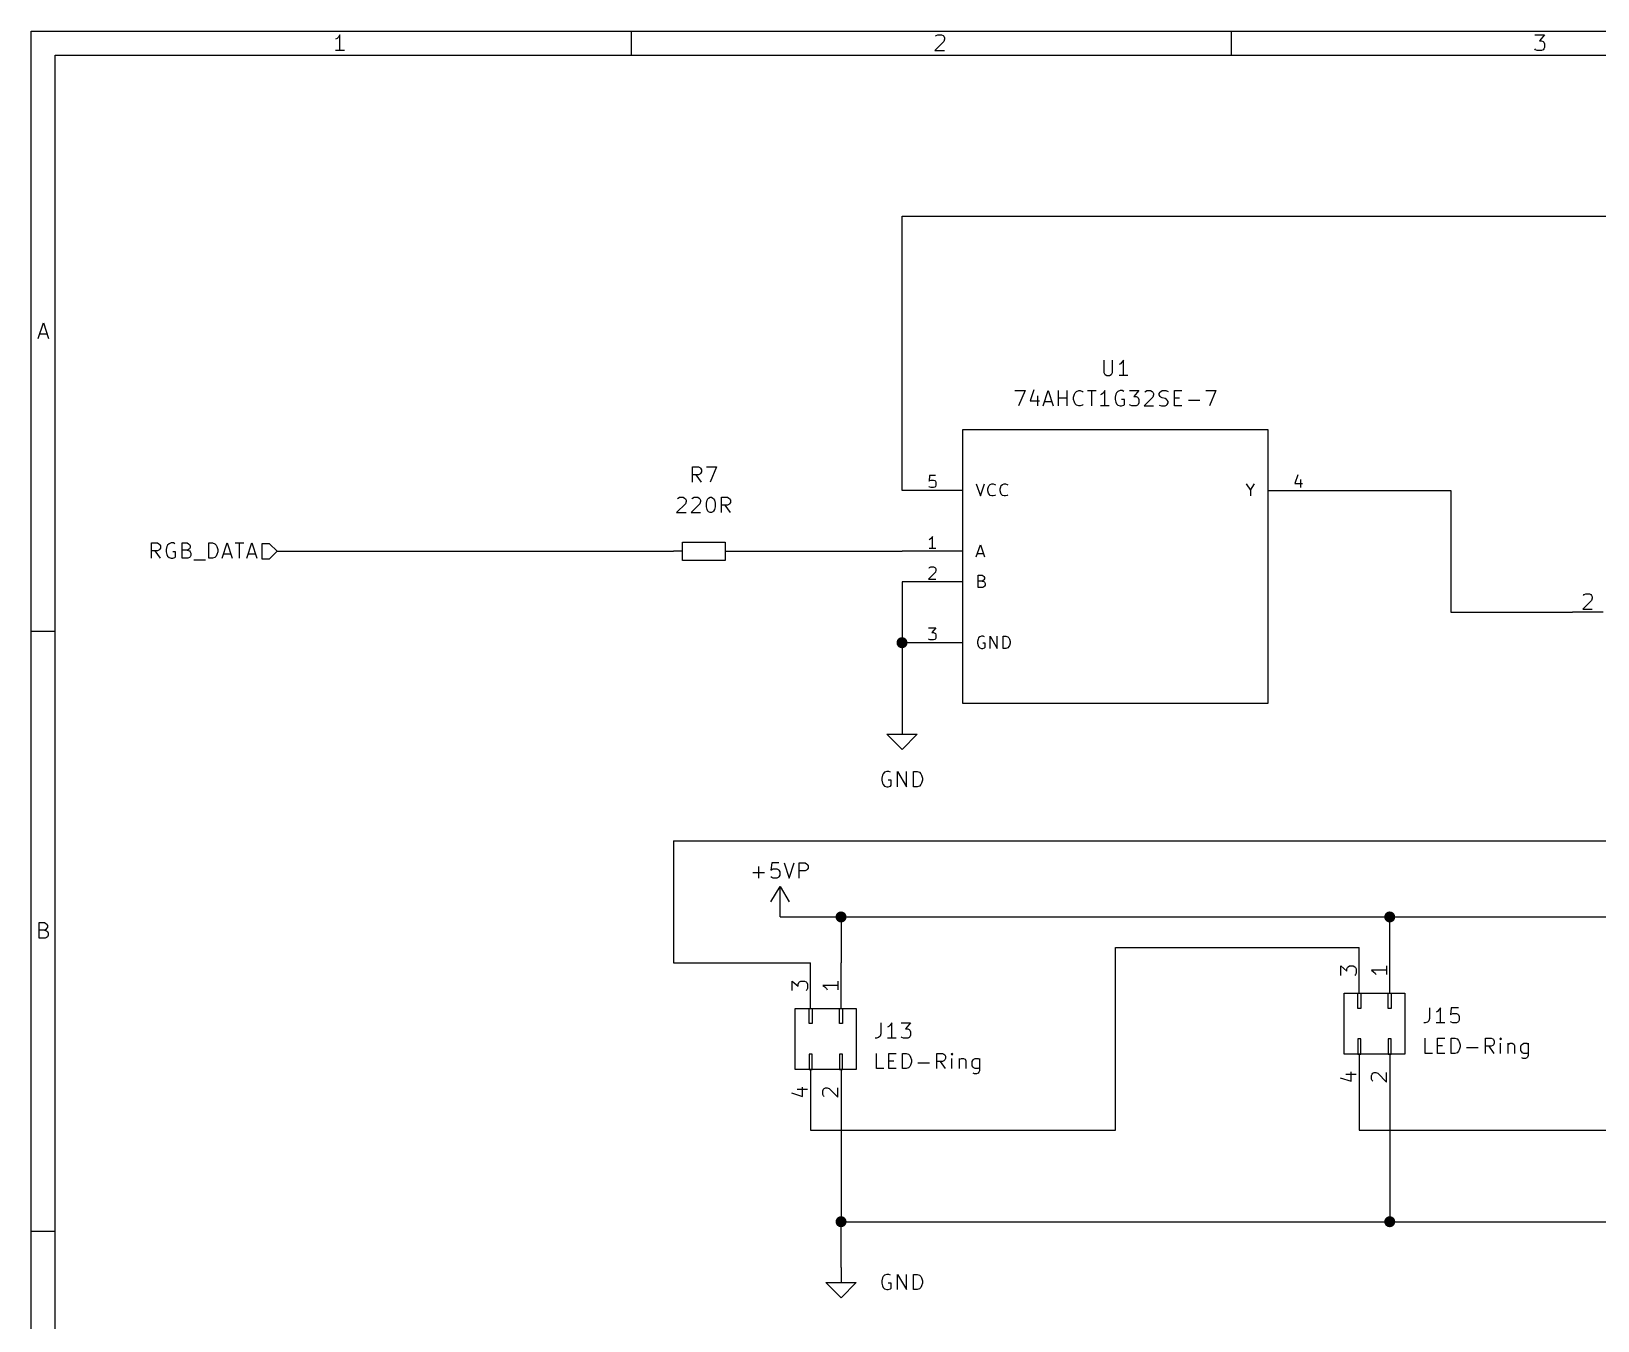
# Model space of a CAD drawing. Extents: x 0.4 to 11.3, y -7.9 to -0.4.
# Drawn here: x 0.39 to 5.53, y -4.62 to -0.39 of the extents above; entities that cross this region are included whole.
import ezdxf

# ---------------------------------------------------------------- set-up
doc = ezdxf.new("R2010")
doc.units = 0
doc.header["$MEASUREMENT"] = 0
for name, color, linetype in [('BROWN2', 54, 'CONTINUOUS'), ('CYAN2', 4, 'CONTINUOUS'), ('GREEN3', 91, 'CONTINUOUS'), ('LYELLOW', 51, 'CONTINUOUS'), ('RED2', 1, 'CONTINUOUS'), ('RED3', 11, 'CONTINUOUS')]:
    doc.layers.add(name, color=color, linetype=linetype)

msp = doc.modelspace()

# ---------------------------------------------------------------- linework, layer by layer
at = {"layer": 'BROWN2', "linetype": 'CONTINUOUS'}
for p, q in [((0.7884, -2.1228), (0.7884, -2.0728)), ((0.7884, -2.0728), (0.8074, -2.0728)), ((0.8074, -2.099), (0.7884, -2.099)), ((0.817, -2.1228), (0.8003, -2.099)), ((0.8074, -2.0728), (0.8122, -2.0752)), ((0.8122, -2.0966), (0.8074, -2.099)), ((0.8122, -2.0752), (0.8146, -2.0776)), ((0.8146, -2.0942), (0.8122, -2.0966)), ((0.8146, -2.0776), (0.817, -2.0823)), ((0.817, -2.0895), (0.8146, -2.0942)), ((0.817, -2.0823), (0.817, -2.0895)), ((0.8384, -2.0847), (0.836, -2.0942)), ((0.836, -2.0942), (0.836, -2.1014)), ((0.836, -2.1014), (0.8384, -2.1109)), ((0.8408, -2.0799), (0.8384, -2.0847)), ((0.8455, -2.0752), (0.8408, -2.0799)), ((0.8527, -2.0728), (0.8455, -2.0752)), ((0.8598, -2.0728), (0.8527, -2.0728)), ((0.867, -2.1014), (0.8574, -2.1014)), ((0.8646, -2.0752), (0.8598, -2.0728)), ((0.867, -2.118), (0.867, -2.1014)), ((0.8884, -2.1228), (0.8884, -2.0728)), ((0.8884, -2.0728), (0.9051, -2.0728)), ((0.9051, -2.0966), (0.8884, -2.0966)), ((0.9051, -2.0728), (0.9098, -2.0752)), ((0.9098, -2.0942), (0.9051, -2.0966)), ((0.9051, -2.0966), (0.9122, -2.099)), ((0.9098, -2.0752), (0.9122, -2.0776)), ((0.9122, -2.0919), (0.9098, -2.0942)), ((0.9122, -2.0776), (0.9146, -2.0823)), ((0.9146, -2.0871), (0.9122, -2.0919)), ((0.9122, -2.099), (0.9146, -2.1014)), ((0.9146, -2.0823), (0.9146, -2.0871)), ((0.9146, -2.1014), (0.917, -2.1061)), ((0.917, -2.1061), (0.917, -2.1133)), ((0.9765, -2.1228), (0.9765, -2.0728)), ((0.9765, -2.0728), (0.9884, -2.0728)), ((0.9884, -2.0728), (0.9955, -2.0752)), ((0.9955, -2.0752), (1.0003, -2.0799)), ((1.0003, -2.0799), (1.0027, -2.0847)), ((1.0027, -2.0847), (1.0051, -2.0942)), ((1.0051, -2.1014), (1.0027, -2.1109)), ((1.0051, -2.0942), (1.0051, -2.1014)), ((1.0193, -2.1228), (1.036, -2.0728)), ((1.036, -2.0728), (1.0527, -2.1228)), ((1.0622, -2.0728), (1.0908, -2.0728)), ((1.0765, -2.1228), (1.0765, -2.0728)), ((1.1003, -2.1228), (1.117, -2.0728)), ((1.117, -2.0728), (1.1336, -2.1228)), ((1.175, -2.075), (1.15, -2.075)), ((1.15, -2.075), (1.15, -2.125)), ((1.2, -2.1), (1.175, -2.075)), ((1.175, -2.125), (1.2, -2.1)), ((0.8384, -2.1109), (0.8408, -2.1157)), ((0.8408, -2.1157), (0.8455, -2.1204)), ((0.8455, -2.1204), (0.8527, -2.1228)), ((0.8527, -2.1228), (0.8574, -2.1228)), ((0.8574, -2.1228), (0.8646, -2.1204)), ((0.8646, -2.1204), (0.867, -2.118)), ((0.9074, -2.1228), (0.8884, -2.1228)), ((0.9122, -2.1204), (0.9074, -2.1228)), ((0.9146, -2.118), (0.9122, -2.1204)), ((0.917, -2.1133), (0.9146, -2.118)), ((0.9265, -2.1276), (0.9646, -2.1276)), ((0.9884, -2.1228), (0.9765, -2.1228)), ((0.9955, -2.1204), (0.9884, -2.1228)), ((1.0003, -2.1157), (0.9955, -2.1204)), ((1.0027, -2.1109), (1.0003, -2.1157)), ((1.0241, -2.1085), (1.0479, -2.1085)), ((1.1051, -2.1085), (1.1289, -2.1085)), ((1.15, -2.125), (1.175, -2.125))]:
    msp.add_line(p, q, dxfattribs=at)
at = {"layer": 'CYAN2', "linetype": 'CONTINUOUS'}
for p, q in [((3.9119, -1.4728), (3.9119, -1.5133)), ((3.9405, -1.5133), (3.9405, -1.4728)), ((3.9667, -1.4847), (3.9619, -1.4871)), ((3.9714, -1.4799), (3.9667, -1.4847)), ((3.9762, -1.4728), (3.9714, -1.4799)), ((3.9762, -1.5228), (3.9762, -1.4728)), ((3.9119, -1.5133), (3.9143, -1.518)), ((3.9143, -1.518), (3.9167, -1.5204)), ((3.9167, -1.5204), (3.9214, -1.5228)), ((3.9214, -1.5228), (3.9309, -1.5228)), ((3.9309, -1.5228), (3.9357, -1.5204)), ((3.9357, -1.5204), (3.9381, -1.518)), ((3.9381, -1.518), (3.9405, -1.5133)), ((3.9905, -1.5228), (3.9619, -1.5228)), ((3.6202, -1.5728), (3.6536, -1.5728)), ((3.6536, -1.5728), (3.6321, -1.6228)), ((3.6821, -1.5704), (3.6702, -1.6061)), ((3.694, -1.5895), (3.694, -1.6228)), ((3.7131, -1.6228), (3.7298, -1.5728)), ((3.7298, -1.5728), (3.7464, -1.6228)), ((3.7631, -1.6228), (3.7631, -1.5728)), ((3.7917, -1.6228), (3.7917, -1.5728)), ((3.8131, -1.5942), (3.8155, -1.5847)), ((3.8155, -1.5847), (3.8179, -1.5799)), ((3.8179, -1.5799), (3.8226, -1.5752)), ((3.8226, -1.5752), (3.8298, -1.5728)), ((3.8298, -1.5728), (3.8345, -1.5728)), ((3.8345, -1.5728), (3.8417, -1.5752)), ((3.8417, -1.5752), (3.844, -1.5776)), ((3.8583, -1.5728), (3.8869, -1.5728)), ((3.8726, -1.6228), (3.8726, -1.5728)), ((3.906, -1.5847), (3.9012, -1.5871)), ((3.9107, -1.5799), (3.906, -1.5847)), ((3.9155, -1.5728), (3.9107, -1.5799)), ((3.9155, -1.6228), (3.9155, -1.5728)), ((3.9512, -1.5847), (3.9488, -1.5942)), ((3.9536, -1.5799), (3.9512, -1.5847)), ((3.9583, -1.5752), (3.9536, -1.5799)), ((3.9655, -1.5728), (3.9583, -1.5752)), ((3.9726, -1.5728), (3.9655, -1.5728)), ((3.9774, -1.5752), (3.9726, -1.5728)), ((3.9964, -1.5728), (4.0274, -1.5728)), ((4.0274, -1.5728), (4.0107, -1.5919)), ((4.0107, -1.5919), (4.0179, -1.5919)), ((4.0179, -1.5919), (4.0226, -1.5942)), ((4.0464, -1.5776), (4.0488, -1.5752)), ((4.0488, -1.5752), (4.0536, -1.5728)), ((4.0536, -1.5728), (4.0655, -1.5728)), ((4.0655, -1.5728), (4.0702, -1.5752)), ((4.0702, -1.5752), (4.0726, -1.5776)), ((4.0726, -1.5776), (4.075, -1.5823)), ((4.075, -1.5871), (4.0726, -1.5942)), ((4.075, -1.5823), (4.075, -1.5871)), ((4.094, -1.5823), (4.0964, -1.5776)), ((4.094, -1.5871), (4.094, -1.5823)), ((4.0964, -1.5919), (4.094, -1.5871)), ((4.0964, -1.5776), (4.0988, -1.5752)), ((4.0988, -1.5942), (4.0964, -1.5919)), ((4.0988, -1.5752), (4.1036, -1.5728)), ((4.1036, -1.5728), (4.1155, -1.5728)), ((4.1155, -1.5728), (4.1226, -1.5752)), ((4.144, -1.6228), (4.144, -1.5728)), ((4.144, -1.5728), (4.1679, -1.5728)), ((4.2464, -1.5728), (4.2798, -1.5728)), ((4.2798, -1.5728), (4.2583, -1.6228)), ((3.6702, -1.6061), (3.7012, -1.6061)), ((3.7179, -1.6085), (3.7417, -1.6085)), ((3.7631, -1.5966), (3.7917, -1.5966)), ((3.8131, -1.6014), (3.8131, -1.5942)), ((3.8155, -1.6109), (3.8131, -1.6014)), ((3.8179, -1.6157), (3.8155, -1.6109)), ((3.8226, -1.6204), (3.8179, -1.6157)), ((3.8298, -1.6228), (3.8226, -1.6204)), ((3.8345, -1.6228), (3.8298, -1.6228)), ((3.8417, -1.6204), (3.8345, -1.6228)), ((3.844, -1.618), (3.8417, -1.6204)), ((3.9298, -1.6228), (3.9012, -1.6228)), ((3.9488, -1.5942), (3.9488, -1.6014)), ((3.9488, -1.6014), (3.9512, -1.6109)), ((3.9512, -1.6109), (3.9536, -1.6157)), ((3.9536, -1.6157), (3.9583, -1.6204)), ((3.9583, -1.6204), (3.9655, -1.6228)), ((3.9655, -1.6228), (3.9702, -1.6228)), ((3.9798, -1.6014), (3.9702, -1.6014)), ((3.9702, -1.6228), (3.9774, -1.6204)), ((3.9774, -1.6204), (3.9798, -1.618)), ((3.9798, -1.618), (3.9798, -1.6014)), ((3.9988, -1.6204), (3.9964, -1.618)), ((4.0036, -1.6228), (3.9988, -1.6204)), ((4.0179, -1.6228), (4.0036, -1.6228)), ((4.0226, -1.6204), (4.0179, -1.6228)), ((4.0226, -1.5942), (4.025, -1.5966)), ((4.025, -1.618), (4.0226, -1.6204)), ((4.025, -1.5966), (4.0274, -1.6014)), ((4.0274, -1.6133), (4.025, -1.618)), ((4.0274, -1.6014), (4.0274, -1.6133)), ((4.0726, -1.5942), (4.044, -1.6228)), ((4.044, -1.6228), (4.075, -1.6228)), ((4.094, -1.6204), (4.1012, -1.6228)), ((4.1036, -1.5966), (4.0988, -1.5942)), ((4.1012, -1.6228), (4.1131, -1.6228)), ((4.1131, -1.599), (4.1036, -1.5966)), ((4.1179, -1.6014), (4.1131, -1.599)), ((4.1131, -1.6228), (4.1179, -1.6204)), ((4.1202, -1.6038), (4.1179, -1.6014)), ((4.1179, -1.6204), (4.1202, -1.618)), ((4.1226, -1.6085), (4.1202, -1.6038)), ((4.1202, -1.618), (4.1226, -1.6133)), ((4.1226, -1.6133), (4.1226, -1.6085)), ((4.144, -1.5966), (4.1607, -1.5966)), ((4.1679, -1.6228), (4.144, -1.6228)), ((4.1893, -1.6038), (4.2274, -1.6038)), ((2.5631, -1.8728), (2.5631, -1.8228)), ((2.5631, -1.8228), (2.5821, -1.8228)), ((2.5821, -1.849), (2.5631, -1.849)), ((2.5917, -1.8728), (2.575, -1.849)), ((2.5821, -1.8228), (2.5869, -1.8252)), ((2.5869, -1.8466), (2.5821, -1.849)), ((2.5869, -1.8252), (2.5893, -1.8276)), ((2.5893, -1.8442), (2.5869, -1.8466)), ((2.5893, -1.8276), (2.5917, -1.8323)), ((2.5917, -1.8395), (2.5893, -1.8442)), ((2.5917, -1.8323), (2.5917, -1.8395)), ((2.6083, -1.8228), (2.6417, -1.8228)), ((2.6417, -1.8228), (2.6202, -1.8728)), ((3.4938, -1.8785), (3.5071, -1.9185)), ((3.5071, -1.9185), (3.5205, -1.8785)), ((3.5319, -1.8956), (3.5338, -1.888)), ((3.5319, -1.9014), (3.5319, -1.8956)), ((3.5338, -1.888), (3.5357, -1.8842)), ((3.5357, -1.8842), (3.5395, -1.8804)), ((3.5395, -1.8804), (3.5452, -1.8785)), ((3.5452, -1.8785), (3.549, -1.8785)), ((3.549, -1.8785), (3.5548, -1.8804)), ((3.5548, -1.8804), (3.5567, -1.8823)), ((3.5719, -1.8956), (3.5738, -1.888)), ((3.5719, -1.9014), (3.5719, -1.8956)), ((3.5738, -1.888), (3.5757, -1.8842)), ((3.5757, -1.8842), (3.5795, -1.8804)), ((3.5795, -1.8804), (3.5852, -1.8785)), ((3.5852, -1.8785), (3.589, -1.8785)), ((3.589, -1.8785), (3.5948, -1.8804)), ((3.5948, -1.8804), (3.5967, -1.8823)), ((4.3795, -1.8785), (4.3929, -1.8995)), ((4.3929, -1.8995), (4.4062, -1.8785)), ((4.3929, -1.8995), (4.3929, -1.9185)), ((2.5393, -1.9442), (2.5107, -1.9728)), ((2.5131, -1.9276), (2.5155, -1.9252)), ((2.5155, -1.9252), (2.5202, -1.9228)), ((2.5202, -1.9228), (2.5321, -1.9228)), ((2.5321, -1.9228), (2.5369, -1.9252)), ((2.5369, -1.9252), (2.5393, -1.9276)), ((2.5393, -1.9276), (2.5417, -1.9323)), ((2.5417, -1.9371), (2.5393, -1.9442)), ((2.5417, -1.9323), (2.5417, -1.9371)), ((2.5869, -1.9442), (2.5583, -1.9728)), ((2.5607, -1.9276), (2.5631, -1.9252)), ((2.5631, -1.9252), (2.5679, -1.9228)), ((2.5679, -1.9228), (2.5798, -1.9228)), ((2.5798, -1.9228), (2.5845, -1.9252)), ((2.5845, -1.9252), (2.5869, -1.9276)), ((2.5869, -1.9276), (2.5893, -1.9323)), ((2.5893, -1.9371), (2.5869, -1.9442)), ((2.5893, -1.9323), (2.5893, -1.9371)), ((2.6083, -1.9419), (2.6107, -1.9323)), ((2.6083, -1.9538), (2.6083, -1.9419)), ((2.6107, -1.9323), (2.6131, -1.9276)), ((2.6131, -1.9276), (2.6155, -1.9252)), ((2.6155, -1.9252), (2.6202, -1.9228)), ((2.6202, -1.9228), (2.625, -1.9228)), ((2.625, -1.9228), (2.6298, -1.9252)), ((2.6298, -1.9252), (2.6321, -1.9276)), ((2.6321, -1.9276), (2.6345, -1.9323)), ((2.6345, -1.9323), (2.6369, -1.9419)), ((2.6369, -1.9419), (2.6369, -1.9538)), ((2.6583, -1.9728), (2.6583, -1.9228)), ((2.6583, -1.9228), (2.6774, -1.9228)), ((2.6774, -1.949), (2.6583, -1.949)), ((2.6869, -1.9728), (2.6702, -1.949)), ((2.6774, -1.9228), (2.6821, -1.9252)), ((2.6821, -1.9466), (2.6774, -1.949)), ((2.6821, -1.9252), (2.6845, -1.9276)), ((2.6845, -1.9442), (2.6821, -1.9466)), ((2.6845, -1.9276), (2.6869, -1.9323)), ((2.6869, -1.9395), (2.6845, -1.9442)), ((2.6869, -1.9323), (2.6869, -1.9395)), ((3.5338, -1.909), (3.5319, -1.9014)), ((3.5357, -1.9128), (3.5338, -1.909)), ((3.5395, -1.9166), (3.5357, -1.9128)), ((3.5452, -1.9185), (3.5395, -1.9166)), ((3.549, -1.9185), (3.5452, -1.9185)), ((3.5548, -1.9166), (3.549, -1.9185)), ((3.5567, -1.9147), (3.5548, -1.9166)), ((3.5738, -1.909), (3.5719, -1.9014)), ((3.5757, -1.9128), (3.5738, -1.909)), ((3.5795, -1.9166), (3.5757, -1.9128)), ((3.5852, -1.9185), (3.5795, -1.9166)), ((3.589, -1.9185), (3.5852, -1.9185)), ((3.5948, -1.9166), (3.589, -1.9185)), ((3.5967, -1.9147), (3.5948, -1.9166)), ((2.5107, -1.9728), (2.5417, -1.9728)), ((2.5583, -1.9728), (2.5893, -1.9728)), ((2.6107, -1.9633), (2.6083, -1.9538)), ((2.6131, -1.968), (2.6107, -1.9633)), ((2.6155, -1.9704), (2.6131, -1.968)), ((2.6202, -1.9728), (2.6155, -1.9704)), ((2.625, -1.9728), (2.6202, -1.9728)), ((2.6298, -1.9704), (2.625, -1.9728)), ((2.6321, -1.968), (2.6298, -1.9704)), ((2.6345, -1.9633), (2.6321, -1.968)), ((2.6369, -1.9538), (2.6345, -1.9633)), ((3.4938, -2.1185), (3.5071, -2.0785)), ((3.5071, -2.0785), (3.5205, -2.1185)), ((3.4976, -2.1071), (3.5167, -2.1071)), ((3.4995, -2.2185), (3.4995, -2.1785)), ((3.4995, -2.1785), (3.5129, -2.1785)), ((3.5129, -2.1976), (3.4995, -2.1976)), ((3.5129, -2.1785), (3.5167, -2.1804)), ((3.5167, -2.1956), (3.5129, -2.1976)), ((3.5129, -2.1976), (3.5186, -2.1995)), ((3.5167, -2.1804), (3.5186, -2.1823)), ((3.5186, -2.1937), (3.5167, -2.1956)), ((3.5186, -2.1823), (3.5205, -2.1861)), ((3.5205, -2.1899), (3.5186, -2.1937)), ((3.5186, -2.1995), (3.5205, -2.2014)), ((3.5205, -2.1861), (3.5205, -2.1899)), ((3.5205, -2.2014), (3.5224, -2.2052)), ((3.5224, -2.2052), (3.5224, -2.2109)), ((3.5148, -2.2185), (3.4995, -2.2185)), ((3.5186, -2.2166), (3.5148, -2.2185)), ((3.5205, -2.2147), (3.5186, -2.2166)), ((3.5224, -2.2109), (3.5205, -2.2147)), ((3.4995, -2.388), (3.4976, -2.3956)), ((3.4976, -2.3956), (3.4976, -2.4014)), ((3.4976, -2.4014), (3.4995, -2.409)), ((3.5014, -2.3842), (3.4995, -2.388)), ((3.4995, -2.409), (3.5014, -2.4128)), ((3.5052, -2.3804), (3.5014, -2.3842)), ((3.5014, -2.4128), (3.5052, -2.4166)), ((3.5109, -2.3785), (3.5052, -2.3804)), ((3.5167, -2.3785), (3.5109, -2.3785)), ((3.5224, -2.4014), (3.5148, -2.4014)), ((3.5205, -2.3804), (3.5167, -2.3785)), ((3.5205, -2.4166), (3.5224, -2.4147)), ((3.5224, -2.4147), (3.5224, -2.4014)), ((3.5395, -2.4185), (3.5395, -2.3785)), ((3.5395, -2.3785), (3.5624, -2.4185)), ((3.5624, -2.4185), (3.5624, -2.3785)), ((3.5814, -2.4185), (3.5814, -2.3785)), ((3.5814, -2.3785), (3.591, -2.3785)), ((3.591, -2.3785), (3.5967, -2.3804)), ((3.5967, -2.3804), (3.6005, -2.3842)), ((3.6005, -2.4128), (3.5967, -2.4166)), ((3.6005, -2.3842), (3.6024, -2.388)), ((3.6024, -2.409), (3.6005, -2.4128)), ((3.6024, -2.388), (3.6043, -2.3956)), ((3.6043, -2.4014), (3.6024, -2.409)), ((3.6043, -2.3956), (3.6043, -2.4014)), ((3.5052, -2.4166), (3.5109, -2.4185)), ((3.5109, -2.4185), (3.5148, -2.4185)), ((3.5148, -2.4185), (3.5205, -2.4166)), ((3.591, -2.4185), (3.5814, -2.4185)), ((3.5967, -2.4166), (3.591, -2.4185)), ((3.1929, -2.8252), (3.1881, -2.8299)), ((3.2, -2.8228), (3.1929, -2.8252)), ((3.2071, -2.8228), (3.2, -2.8228)), ((3.2119, -2.8252), (3.2071, -2.8228)), ((3.2357, -2.8728), (3.2357, -2.8228)), ((3.2357, -2.8228), (3.2643, -2.8728)), ((3.2643, -2.8728), (3.2643, -2.8228)), ((3.2881, -2.8728), (3.2881, -2.8228)), ((3.2881, -2.8228), (3.3, -2.8228)), ((3.3, -2.8228), (3.3071, -2.8252)), ((3.3071, -2.8252), (3.3119, -2.8299)), ((3.1857, -2.8347), (3.1833, -2.8442)), ((3.1833, -2.8442), (3.1833, -2.8514)), ((3.1833, -2.8514), (3.1857, -2.8609)), ((3.1881, -2.8299), (3.1857, -2.8347)), ((3.1857, -2.8609), (3.1881, -2.8657)), ((3.1881, -2.8657), (3.1929, -2.8704)), ((3.1929, -2.8704), (3.2, -2.8728)), ((3.2, -2.8728), (3.2048, -2.8728)), ((3.2143, -2.8514), (3.2048, -2.8514)), ((3.2048, -2.8728), (3.2119, -2.8704)), ((3.2119, -2.8704), (3.2143, -2.868)), ((3.2143, -2.868), (3.2143, -2.8514)), ((3.3, -2.8728), (3.2881, -2.8728)), ((3.3071, -2.8704), (3.3, -2.8728)), ((3.3119, -2.8657), (3.3071, -2.8704)), ((3.3119, -2.8299), (3.3143, -2.8347)), ((3.3143, -2.8609), (3.3119, -2.8657)), ((3.3143, -2.8347), (3.3167, -2.8442)), ((3.3167, -2.8514), (3.3143, -2.8609)), ((3.3167, -2.8442), (3.3167, -2.8514)), ((2.8226, -3.1228), (2.8202, -3.1466)), ((2.8464, -3.1228), (2.8226, -3.1228)), ((2.8631, -3.1228), (2.8798, -3.1728)), ((2.8798, -3.1728), (2.8964, -3.1228)), ((2.9131, -3.1728), (2.9131, -3.1228)), ((2.9131, -3.1228), (2.9321, -3.1228)), ((2.9321, -3.1228), (2.9369, -3.1252)), ((2.9369, -3.1252), (2.9393, -3.1276)), ((2.9393, -3.1276), (2.9417, -3.1323)), ((2.9417, -3.1323), (2.9417, -3.1395)), ((2.7607, -3.1538), (2.7988, -3.1538)), ((2.7798, -3.1728), (2.7798, -3.1347)), ((2.8202, -3.1466), (2.8226, -3.1442)), ((2.8226, -3.1704), (2.8202, -3.168)), ((2.8226, -3.1442), (2.8274, -3.1419)), ((2.8274, -3.1728), (2.8226, -3.1704)), ((2.8274, -3.1419), (2.8393, -3.1419)), ((2.8393, -3.1728), (2.8274, -3.1728)), ((2.8393, -3.1419), (2.844, -3.1442)), ((2.844, -3.1704), (2.8393, -3.1728)), ((2.844, -3.1442), (2.8464, -3.1466)), ((2.8464, -3.168), (2.844, -3.1704)), ((2.8464, -3.1466), (2.8488, -3.1514)), ((2.8488, -3.1633), (2.8464, -3.168)), ((2.8488, -3.1514), (2.8488, -3.1633)), ((2.9321, -3.149), (2.9131, -3.149)), ((2.9369, -3.1466), (2.9321, -3.149)), ((2.9393, -3.1442), (2.9369, -3.1466)), ((2.9417, -3.1395), (2.9393, -3.1442)), ((3.1806, -3.6478), (3.1806, -3.6835)), ((3.2163, -3.6478), (3.2115, -3.6549)), ((3.2163, -3.6978), (3.2163, -3.6478)), ((3.2472, -3.6478), (3.2782, -3.6478)), ((3.2782, -3.6478), (3.2615, -3.6669)), ((4.9663, -3.6478), (4.9615, -3.6478)), ((4.9734, -3.6454), (4.9663, -3.6478)), ((4.9782, -3.6407), (4.9734, -3.6454)), ((4.9806, -3.6335), (4.9782, -3.6407)), ((4.9806, -3.5978), (4.9806, -3.6335)), ((5.0068, -3.6097), (5.002, -3.6121)), ((5.0306, -3.6478), (5.002, -3.6478)), ((5.0115, -3.6049), (5.0068, -3.6097)), ((5.0163, -3.5978), (5.0115, -3.6049)), ((5.0163, -3.6478), (5.0163, -3.5978)), ((5.052, -3.5978), (5.0496, -3.6216)), ((5.0496, -3.6216), (5.052, -3.6192)), ((5.052, -3.6454), (5.0496, -3.643)), ((5.0758, -3.5978), (5.052, -3.5978)), ((5.052, -3.6192), (5.0568, -3.6169)), ((5.0568, -3.6478), (5.052, -3.6454)), ((5.0568, -3.6169), (5.0687, -3.6169)), ((5.0687, -3.6478), (5.0568, -3.6478)), ((5.0687, -3.6169), (5.0734, -3.6192)), ((5.0734, -3.6454), (5.0687, -3.6478)), ((5.0734, -3.6192), (5.0758, -3.6216)), ((5.0758, -3.643), (5.0734, -3.6454)), ((5.0758, -3.6216), (5.0782, -3.6264)), ((5.0782, -3.6383), (5.0758, -3.643)), ((5.0782, -3.6264), (5.0782, -3.6383)), ((3.1663, -3.6978), (3.1615, -3.6978)), ((3.1734, -3.6954), (3.1663, -3.6978)), ((3.1782, -3.6907), (3.1734, -3.6954)), ((3.1806, -3.6835), (3.1782, -3.6907)), ((3.2068, -3.6597), (3.202, -3.6621)), ((3.2306, -3.6978), (3.202, -3.6978)), ((3.2115, -3.6549), (3.2068, -3.6597)), ((3.2496, -3.6954), (3.2472, -3.693)), ((3.2544, -3.6978), (3.2496, -3.6954)), ((3.2687, -3.6978), (3.2544, -3.6978)), ((3.2615, -3.6669), (3.2687, -3.6669)), ((3.2687, -3.6669), (3.2734, -3.6692)), ((3.2734, -3.6954), (3.2687, -3.6978)), ((3.2734, -3.6692), (3.2758, -3.6716)), ((3.2758, -3.693), (3.2734, -3.6954)), ((3.2758, -3.6716), (3.2782, -3.6764)), ((3.2782, -3.6883), (3.2758, -3.693)), ((3.2782, -3.6764), (3.2782, -3.6883)), ((4.9663, -3.7478), (4.9663, -3.6978)), ((5.0068, -3.7478), (5.0068, -3.6978)), ((5.0068, -3.6978), (5.0306, -3.6978)), ((5.052, -3.7478), (5.052, -3.6978)), ((5.052, -3.6978), (5.0639, -3.6978)), ((5.0639, -3.6978), (5.071, -3.7002)), ((5.1639, -3.7478), (5.1639, -3.6978)), ((5.1639, -3.6978), (5.1829, -3.6978)), ((5.1829, -3.6978), (5.1877, -3.7002)), ((5.2139, -3.6978), (5.2115, -3.7002)), ((5.2163, -3.7002), (5.2139, -3.6978)), ((5.2139, -3.6978), (5.2139, -3.7026)), ((3.1663, -3.7978), (3.1663, -3.7478)), ((3.2068, -3.7978), (3.2068, -3.7478)), ((3.2068, -3.7478), (3.2306, -3.7478)), ((3.252, -3.7978), (3.252, -3.7478)), ((3.252, -3.7478), (3.2639, -3.7478)), ((3.2639, -3.7478), (3.271, -3.7502)), ((3.271, -3.7502), (3.2758, -3.7549)), ((3.3639, -3.7978), (3.3639, -3.7478)), ((3.3639, -3.7478), (3.3829, -3.7478)), ((3.3829, -3.7478), (3.3877, -3.7502)), ((3.3877, -3.7502), (3.3901, -3.7526)), ((3.4139, -3.7478), (3.4115, -3.7502)), ((3.4115, -3.7502), (3.4139, -3.7526)), ((3.4163, -3.7502), (3.4139, -3.7478)), ((3.4139, -3.7478), (3.4139, -3.7526)), ((3.4139, -3.7526), (3.4163, -3.7502)), ((4.9901, -3.7478), (4.9663, -3.7478)), ((5.0068, -3.7216), (5.0234, -3.7216)), ((5.0306, -3.7478), (5.0068, -3.7478)), ((5.0639, -3.7478), (5.052, -3.7478)), ((5.071, -3.7454), (5.0639, -3.7478)), ((5.071, -3.7002), (5.0758, -3.7049)), ((5.0758, -3.7407), (5.071, -3.7454)), ((5.0758, -3.7049), (5.0782, -3.7097)), ((5.0782, -3.7359), (5.0758, -3.7407)), ((5.0782, -3.7097), (5.0806, -3.7192)), ((5.0806, -3.7264), (5.0782, -3.7359)), ((5.0806, -3.7192), (5.0806, -3.7264)), ((5.102, -3.7288), (5.1401, -3.7288)), ((5.1829, -3.724), (5.1639, -3.724)), ((5.1925, -3.7478), (5.1758, -3.724)), ((5.1877, -3.7216), (5.1829, -3.724)), ((5.1877, -3.7002), (5.1901, -3.7026)), ((5.1901, -3.7192), (5.1877, -3.7216)), ((5.1901, -3.7026), (5.1925, -3.7073)), ((5.1925, -3.7145), (5.1901, -3.7192)), ((5.1925, -3.7073), (5.1925, -3.7145)), ((5.2115, -3.7002), (5.2139, -3.7026)), ((5.2139, -3.7026), (5.2163, -3.7002)), ((5.2139, -3.7478), (5.2139, -3.7145)), ((5.2377, -3.7145), (5.2377, -3.7478)), ((5.2377, -3.7192), (5.2401, -3.7169)), ((5.2401, -3.7169), (5.2449, -3.7145)), ((5.2449, -3.7145), (5.252, -3.7145)), ((5.252, -3.7145), (5.2568, -3.7169)), ((5.2568, -3.7169), (5.2591, -3.7216)), ((5.2591, -3.7216), (5.2591, -3.7478)), ((5.2806, -3.724), (5.2829, -3.7192)), ((5.2806, -3.7383), (5.2806, -3.724)), ((5.2829, -3.743), (5.2806, -3.7383)), ((5.2829, -3.7192), (5.2853, -3.7169)), ((5.2853, -3.7454), (5.2829, -3.743)), ((5.2853, -3.7169), (5.2901, -3.7145)), ((5.2901, -3.7478), (5.2853, -3.7454)), ((5.2901, -3.7145), (5.2996, -3.7145)), ((5.2996, -3.7478), (5.2901, -3.7478)), ((5.2996, -3.7145), (5.3044, -3.7169)), ((5.3044, -3.7454), (5.2996, -3.7478)), ((5.3044, -3.7145), (5.3044, -3.7549)), ((3.1901, -3.7978), (3.1663, -3.7978)), ((3.2068, -3.7716), (3.2234, -3.7716)), ((3.2306, -3.7978), (3.2068, -3.7978)), ((3.2639, -3.7978), (3.252, -3.7978)), ((3.271, -3.7954), (3.2639, -3.7978)), ((3.2758, -3.7907), (3.271, -3.7954)), ((3.2758, -3.7549), (3.2782, -3.7597)), ((3.2782, -3.7859), (3.2758, -3.7907)), ((3.2782, -3.7597), (3.2806, -3.7692)), ((3.2806, -3.7764), (3.2782, -3.7859)), ((3.2806, -3.7692), (3.2806, -3.7764)), ((3.302, -3.7788), (3.3401, -3.7788)), ((3.3829, -3.774), (3.3639, -3.774)), ((3.3925, -3.7978), (3.3758, -3.774)), ((3.3877, -3.7716), (3.3829, -3.774)), ((3.3901, -3.7692), (3.3877, -3.7716)), ((3.3901, -3.7526), (3.3925, -3.7573)), ((3.3925, -3.7645), (3.3901, -3.7692)), ((3.3925, -3.7573), (3.3925, -3.7645)), ((3.4139, -3.7978), (3.4139, -3.7645)), ((3.4377, -3.7645), (3.4377, -3.7978)), ((3.4377, -3.7692), (3.4401, -3.7669)), ((3.4401, -3.7669), (3.4449, -3.7645)), ((3.4449, -3.7645), (3.452, -3.7645)), ((3.452, -3.7645), (3.4568, -3.7669)), ((3.4568, -3.7669), (3.4591, -3.7716)), ((3.4591, -3.7716), (3.4591, -3.7978)), ((3.4806, -3.774), (3.4829, -3.7692)), ((3.4806, -3.7883), (3.4806, -3.774)), ((3.4829, -3.793), (3.4806, -3.7883)), ((3.4829, -3.7692), (3.4853, -3.7669)), ((3.4853, -3.7954), (3.4829, -3.793)), ((3.4853, -3.7669), (3.4901, -3.7645)), ((3.4901, -3.7978), (3.4853, -3.7954)), ((3.4901, -3.7645), (3.4996, -3.7645)), ((3.4996, -3.7978), (3.4901, -3.7978)), ((3.4996, -3.7645), (3.5044, -3.7669)), ((3.5044, -3.7954), (3.4996, -3.7978)), ((3.5044, -3.7645), (3.5044, -3.8049)), ((5.2877, -3.7645), (5.2829, -3.7621)), ((5.2949, -3.7645), (5.2877, -3.7645)), ((5.2996, -3.7621), (5.2949, -3.7645)), ((5.302, -3.7597), (5.2996, -3.7621)), ((5.3044, -3.7549), (5.302, -3.7597)), ((3.4877, -3.8145), (3.4829, -3.8121)), ((3.4949, -3.8145), (3.4877, -3.8145)), ((3.4996, -3.8121), (3.4949, -3.8145)), ((3.502, -3.8097), (3.4996, -3.8121)), ((3.5044, -3.8049), (3.502, -3.8097)), ((3.1857, -4.4847), (3.1833, -4.4942)), ((3.1833, -4.4942), (3.1833, -4.5014)), ((3.1833, -4.5014), (3.1857, -4.5109)), ((3.1881, -4.4799), (3.1857, -4.4847)), ((3.1857, -4.5109), (3.1881, -4.5157)), ((3.1929, -4.4752), (3.1881, -4.4799)), ((3.1881, -4.5157), (3.1929, -4.5204)), ((3.2, -4.4728), (3.1929, -4.4752)), ((3.1929, -4.5204), (3.2, -4.5228)), ((3.2071, -4.4728), (3.2, -4.4728)), ((3.2143, -4.5014), (3.2048, -4.5014)), ((3.2048, -4.5228), (3.2119, -4.5204)), ((3.2119, -4.4752), (3.2071, -4.4728)), ((3.2119, -4.5204), (3.2143, -4.518)), ((3.2143, -4.518), (3.2143, -4.5014)), ((3.2357, -4.5228), (3.2357, -4.4728)), ((3.2357, -4.4728), (3.2643, -4.5228)), ((3.2643, -4.5228), (3.2643, -4.4728)), ((3.2881, -4.5228), (3.2881, -4.4728)), ((3.2881, -4.4728), (3.3, -4.4728)), ((3.3, -4.4728), (3.3071, -4.4752)), ((3.3071, -4.5204), (3.3, -4.5228)), ((3.3071, -4.4752), (3.3119, -4.4799)), ((3.3119, -4.5157), (3.3071, -4.5204)), ((3.3119, -4.4799), (3.3143, -4.4847)), ((3.3143, -4.5109), (3.3119, -4.5157)), ((3.3143, -4.4847), (3.3167, -4.4942)), ((3.3167, -4.5014), (3.3143, -4.5109)), ((3.3167, -4.4942), (3.3167, -4.5014)), ((3.2, -4.5228), (3.2048, -4.5228)), ((3.3, -4.5228), (3.2881, -4.5228))]:
    msp.add_line(p, q, dxfattribs=at)
at = {"layer": 'GREEN3', "linetype": 'CONTINUOUS'}
for p, q in [((3.25, -1.9), (3.25, -1)), ((3.25, -1), (6.2, -1)), ((4.65, -1.9), (5.05, -1.9)), ((5.05, -1.9), (5.05, -2.3)), ((1.2, -2.1), (2.5, -2.1)), ((2.7, -2.1), (3.25, -2.1)), ((3.25, -2.2), (3.25, -2.4)), ((5.05, -2.3), (5.45, -2.3)), ((3.25, -2.4), (3.25, -2.65)), ((2.5, -3.05), (8.7, -3.05)), ((2.5, -3.05), (2.5, -3.45)), ((2.85, -3.3), (3.05, -3.3)), ((3.05, -3.3), (3.05, -3.45)), ((3.05, -3.3), (4.85, -3.3)), ((4.85, -3.4), (4.85, -3.3)), ((4.85, -3.3), (6.55, -3.3)), ((3.95, -3.4), (4.75, -3.4)), ((3.95, -4), (3.95, -3.4)), ((2.5, -3.45), (2.95, -3.45)), ((4.75, -3.9), (4.75, -4)), ((4.85, -3.9), (4.85, -4.3)), ((2.95, -3.95), (2.95, -4)), ((3.05, -3.95), (3.05, -4.3)), ((2.95, -4), (3.95, -4)), ((4.75, -4), (5.75, -4)), ((3.05, -4.45), (3.05, -4.3)), ((3.05, -4.3), (4.85, -4.3)), ((4.85, -4.3), (6.55, -4.3))]:
    msp.add_line(p, q, dxfattribs=at)
at = {"layer": 'GREEN3', "const_width": 0.018}
for points in [[(3.241, -2.4, 1), (3.259, -2.4, 1)], [(3.041, -3.3, 1), (3.059, -3.3, 1)], [(4.841, -3.3, 1), (4.859, -3.3, 1)], [(3.041, -4.3, 1), (3.059, -4.3, 1)], [(4.841, -4.3, 1), (4.859, -4.3, 1)]]:
    msp.add_lwpolyline(points, format="xyb", close=True, dxfattribs=at)
at = {"layer": 'LYELLOW', "linetype": 'CONTINUOUS'}
for p, q in [((3.45, -2.6), (3.45, -1.7)), ((3.45, -1.7), (4.45, -1.7)), ((4.45, -1.7), (4.45, -2.6)), ((4.45, -2.6), (3.45, -2.6)), ((4.7, -3.75), (4.7, -3.55)), ((4.7, -3.55), (4.9, -3.55)), ((4.9, -3.55), (4.9, -3.75)), ((2.9, -3.8), (2.9, -3.6)), ((2.9, -3.6), (3.1, -3.6)), ((3.1, -3.6), (3.1, -3.8)), ((4.9, -3.75), (4.7, -3.75)), ((3.1, -3.8), (2.9, -3.8))]:
    msp.add_line(p, q, dxfattribs=at)
at = {"layer": 'RED2', "linetype": 'CONTINUOUS'}
for p, q in [((0.3937, -0.3937), (11.2993, -0.3937)), ((0.3937, -7.8743), (0.3937, -0.3937)), ((1.4062, -0.4053), (1.4013, -0.4126)), ((1.4062, -0.4564), (1.4062, -0.4053)), ((2.3622, -0.4724), (2.3622, -0.3937)), ((3.3601, -0.4101), (3.3625, -0.4077)), ((3.3625, -0.4077), (3.3674, -0.4053)), ((3.3674, -0.4053), (3.3796, -0.4053)), ((3.3796, -0.4053), (3.3845, -0.4077)), ((3.3845, -0.4077), (3.3869, -0.4101)), ((3.3869, -0.4101), (3.3893, -0.415)), ((4.3307, -0.4724), (4.3307, -0.3937)), ((5.3262, -0.4053), (5.3578, -0.4053)), ((5.3578, -0.4053), (5.3408, -0.4248)), ((1.3965, -0.4174), (1.3916, -0.4199)), ((1.4208, -0.4564), (1.3916, -0.4564)), ((1.4013, -0.4126), (1.3965, -0.4174)), ((3.3869, -0.4272), (3.3576, -0.4564)), ((3.3576, -0.4564), (3.3893, -0.4564)), ((3.3893, -0.4199), (3.3869, -0.4272)), ((3.3893, -0.415), (3.3893, -0.4199)), ((5.3286, -0.454), (5.3262, -0.4516)), ((5.3335, -0.4564), (5.3286, -0.454)), ((5.3481, -0.4564), (5.3335, -0.4564)), ((5.3408, -0.4248), (5.3481, -0.4248)), ((5.3481, -0.4248), (5.353, -0.4272)), ((5.353, -0.454), (5.3481, -0.4564)), ((5.353, -0.4272), (5.3554, -0.4296)), ((5.3554, -0.4516), (5.353, -0.454)), ((5.3554, -0.4296), (5.3578, -0.4345)), ((5.3578, -0.4467), (5.3554, -0.4516)), ((5.3578, -0.4345), (5.3578, -0.4467)), ((0.4724, -0.4724), (11.2206, -0.4724)), ((0.4724, -7.7956), (0.4724, -0.4724)), ((0.416, -1.4013), (0.4331, -1.3501)), ((0.4209, -1.3867), (0.4453, -1.3867)), ((0.4331, -1.3501), (0.4501, -1.4013)), ((3.45, -2.6), (3.45, -1.7)), ((3.45, -1.7), (4.45, -1.7)), ((4.45, -1.7), (4.45, -2.6)), ((3.45, -1.9), (3.25, -1.9)), ((4.45, -1.9), (4.65, -1.9)), ((2.53, -2.1), (2.5, -2.1)), ((2.53, -2.13), (2.53, -2.07)), ((2.53, -2.07), (2.67, -2.07)), ((2.67, -2.07), (2.67, -2.13)), ((2.67, -2.1), (2.7, -2.1)), ((3.45, -2.1), (3.25, -2.1)), ((2.67, -2.13), (2.53, -2.13)), ((3.45, -2.2), (3.25, -2.2)), ((5.55, -2.3), (5.45, -2.3)), ((0.3937, -2.3622), (0.4724, -2.3622)), ((3.45, -2.4), (3.25, -2.4)), ((4.45, -2.6), (3.45, -2.6)), ((3.25, -2.65), (3.25, -2.7)), ((3.25, -2.75), (3.2, -2.7)), ((3.2, -2.7), (3.25, -2.7)), ((3.25, -2.7), (3.3, -2.7)), ((3.3, -2.7), (3.25, -2.75)), ((2.82, -3.25), (2.85, -3.2)), ((2.85, -3.3), (2.85, -3.2)), ((2.85, -3.2), (2.88, -3.25)), ((0.4197, -3.3698), (0.4197, -3.3186)), ((0.4197, -3.3186), (0.4367, -3.3186)), ((0.4367, -3.3186), (0.4416, -3.3211)), ((0.4416, -3.3211), (0.444, -3.3235)), ((0.444, -3.3381), (0.4416, -3.3406)), ((0.444, -3.3235), (0.4465, -3.3284)), ((0.4465, -3.3333), (0.444, -3.3381)), ((0.4465, -3.3284), (0.4465, -3.3333)), ((0.4367, -3.343), (0.4197, -3.343)), ((0.4392, -3.3698), (0.4197, -3.3698)), ((0.4416, -3.3406), (0.4367, -3.343)), ((0.4367, -3.343), (0.444, -3.3455)), ((0.444, -3.3674), (0.4392, -3.3698)), ((0.444, -3.3455), (0.4465, -3.3479)), ((0.4465, -3.365), (0.444, -3.3674)), ((0.4465, -3.3479), (0.4489, -3.3528)), ((0.4489, -3.3601), (0.4465, -3.365)), ((0.4489, -3.3528), (0.4489, -3.3601)), ((4.75, -3.55), (4.75, -3.4)), ((4.85, -3.55), (4.85, -3.4)), ((2.95, -3.6), (2.95, -3.45)), ((3.05, -3.6), (3.05, -3.45)), ((4.7, -3.75), (4.7, -3.55)), ((4.7, -3.55), (4.9, -3.55)), ((4.745, -3.6), (4.745, -3.55)), ((4.745, -3.55), (4.755, -3.55)), ((4.755, -3.55), (4.755, -3.6)), ((4.845, -3.6), (4.845, -3.55)), ((4.845, -3.55), (4.855, -3.55)), ((4.855, -3.55), (4.855, -3.6)), ((4.9, -3.55), (4.9, -3.75)), ((2.9, -3.8), (2.9, -3.6)), ((2.9, -3.6), (3.1, -3.6)), ((2.945, -3.65), (2.945, -3.6)), ((2.945, -3.6), (2.955, -3.6)), ((2.955, -3.6), (2.955, -3.65)), ((3.045, -3.65), (3.045, -3.6)), ((3.045, -3.6), (3.055, -3.6)), ((3.055, -3.6), (3.055, -3.65)), ((3.1, -3.6), (3.1, -3.8)), ((4.755, -3.6), (4.745, -3.6)), ((4.855, -3.6), (4.845, -3.6)), ((2.955, -3.65), (2.945, -3.65)), ((3.055, -3.65), (3.045, -3.65)), ((2.955, -3.75), (2.945, -3.75)), ((2.945, -3.75), (2.945, -3.8)), ((2.955, -3.8), (2.955, -3.75)), ((3.055, -3.75), (3.045, -3.75)), ((3.045, -3.75), (3.045, -3.8)), ((3.055, -3.8), (3.055, -3.75)), ((4.9, -3.75), (4.7, -3.75)), ((4.755, -3.7), (4.745, -3.7)), ((4.745, -3.7), (4.745, -3.75)), ((4.745, -3.75), (4.755, -3.75)), ((4.75, -3.75), (4.75, -3.9)), ((4.755, -3.75), (4.755, -3.7)), ((4.855, -3.7), (4.845, -3.7)), ((4.845, -3.7), (4.845, -3.75)), ((4.845, -3.75), (4.855, -3.75)), ((4.85, -3.75), (4.85, -3.9)), ((4.855, -3.75), (4.855, -3.7)), ((3.1, -3.8), (2.9, -3.8)), ((2.945, -3.8), (2.955, -3.8)), ((2.95, -3.8), (2.95, -3.95)), ((3.045, -3.8), (3.055, -3.8)), ((3.05, -3.8), (3.05, -3.95)), ((0.3937, -4.3307), (0.4724, -4.3307)), ((3.05, -4.45), (3.05, -4.5)), ((3.05, -4.55), (3, -4.5)), ((3, -4.5), (3.05, -4.5)), ((3.05, -4.5), (3.1, -4.5)), ((3.1, -4.5), (3.05, -4.55))]:
    msp.add_line(p, q, dxfattribs=at)
at = {"layer": 'RED3', "linetype": 'CONTINUOUS'}
for p, q in [((4.5481, -1.8492), (4.5386, -1.8778)), ((3.3405, -1.8511), (3.3386, -1.8701)), ((3.3386, -1.8701), (3.3405, -1.8682)), ((3.3405, -1.8892), (3.3386, -1.8873)), ((3.3595, -1.8511), (3.3405, -1.8511)), ((3.3405, -1.8682), (3.3443, -1.8663)), ((3.3443, -1.8911), (3.3405, -1.8892)), ((3.3443, -1.8663), (3.3538, -1.8663)), ((3.3538, -1.8911), (3.3443, -1.8911)), ((3.3538, -1.8663), (3.3576, -1.8682)), ((3.3576, -1.8892), (3.3538, -1.8911)), ((3.3576, -1.8682), (3.3595, -1.8701)), ((3.3595, -1.8873), (3.3576, -1.8892)), ((3.3595, -1.8701), (3.3614, -1.874)), ((3.3614, -1.8835), (3.3595, -1.8873)), ((3.3614, -1.874), (3.3614, -1.8835)), ((4.5386, -1.8778), (4.5633, -1.8778)), ((4.5576, -1.8644), (4.5576, -1.8911)), ((3.35, -2.0511), (3.3462, -2.0568)), ((3.35, -2.0911), (3.35, -2.0511)), ((3.3424, -2.0606), (3.3386, -2.0625)), ((3.3614, -2.0911), (3.3386, -2.0911)), ((3.3462, -2.0568), (3.3424, -2.0606)), ((3.3386, -2.1549), (3.3405, -2.153)), ((3.3405, -2.153), (3.3443, -2.1511)), ((3.3443, -2.1511), (3.3538, -2.1511)), ((3.3538, -2.1511), (3.3576, -2.153)), ((3.3576, -2.153), (3.3595, -2.1549)), ((3.3595, -2.1549), (3.3614, -2.1587)), ((3.3595, -2.1682), (3.3367, -2.1911)), ((3.3367, -2.1911), (3.3614, -2.1911)), ((3.3614, -2.1625), (3.3595, -2.1682)), ((3.3614, -2.1587), (3.3614, -2.1625)), ((5.4857, -2.2446), (5.4881, -2.2423)), ((5.4881, -2.2423), (5.4929, -2.2399)), ((5.4929, -2.2399), (5.5048, -2.2399)), ((5.5048, -2.2399), (5.5095, -2.2423)), ((5.5095, -2.2423), (5.5119, -2.2446)), ((5.5119, -2.2446), (5.5143, -2.2494)), ((5.5143, -2.2542), (5.5119, -2.2613)), ((5.5143, -2.2494), (5.5143, -2.2542)), ((5.5119, -2.2613), (5.4833, -2.2899)), ((5.4833, -2.2899), (5.5143, -2.2899)), ((3.3367, -2.3511), (3.3614, -2.3511)), ((3.3614, -2.3511), (3.3481, -2.3663)), ((3.3386, -2.3892), (3.3367, -2.3873)), ((3.3424, -2.3911), (3.3386, -2.3892)), ((3.3538, -2.3911), (3.3424, -2.3911)), ((3.3481, -2.3663), (3.3538, -2.3663)), ((3.3538, -2.3663), (3.3576, -2.3682)), ((3.3576, -2.3892), (3.3538, -2.3911)), ((3.3576, -2.3682), (3.3595, -2.3701)), ((3.3595, -2.3873), (3.3576, -2.3892)), ((3.3595, -2.3701), (3.3614, -2.374)), ((3.3614, -2.3835), (3.3595, -2.3873)), ((3.3614, -2.374), (3.3614, -2.3835)), ((4.6899, -3.4917), (4.6899, -3.4607)), ((4.6899, -3.4607), (4.7089, -3.4774)), ((4.7089, -3.4702), (4.7113, -3.4655)), ((4.7089, -3.4774), (4.7089, -3.4702)), ((4.7113, -3.4655), (4.7137, -3.4631)), ((4.7137, -3.4631), (4.7184, -3.4607)), ((4.7184, -3.4607), (4.7304, -3.4607)), ((4.7304, -3.4607), (4.7351, -3.4631)), ((4.7351, -3.4631), (4.7375, -3.4655)), ((4.7375, -3.4893), (4.7351, -3.4917)), ((4.7375, -3.4655), (4.7399, -3.4702)), ((4.7399, -3.4845), (4.7375, -3.4893)), ((4.7399, -3.4702), (4.7399, -3.4845)), ((4.8399, -3.475), (4.7899, -3.475)), ((4.7899, -3.475), (4.797, -3.4798)), ((4.797, -3.4798), (4.8018, -3.4845)), ((4.8018, -3.4845), (4.8042, -3.4893)), ((4.8399, -3.4607), (4.8399, -3.4893)), ((2.8899, -3.5417), (2.8899, -3.5107)), ((2.8899, -3.5107), (2.9089, -3.5274)), ((2.9089, -3.5202), (2.9113, -3.5155)), ((2.9089, -3.5274), (2.9089, -3.5202)), ((2.9113, -3.5155), (2.9137, -3.5131)), ((2.9137, -3.5131), (2.9184, -3.5107)), ((2.9184, -3.5107), (2.9304, -3.5107)), ((2.9304, -3.5107), (2.9351, -3.5131)), ((2.9351, -3.5131), (2.9375, -3.5155)), ((2.9375, -3.5393), (2.9351, -3.5417)), ((2.9375, -3.5155), (2.9399, -3.5202)), ((2.9399, -3.5345), (2.9375, -3.5393)), ((2.9399, -3.5202), (2.9399, -3.5345)), ((3.0399, -3.525), (2.9899, -3.525)), ((2.9899, -3.525), (2.997, -3.5298)), ((2.997, -3.5298), (3.0018, -3.5345)), ((3.0018, -3.5345), (3.0042, -3.5393)), ((3.0399, -3.5107), (3.0399, -3.5393)), ((4.6875, -3.8274), (4.7232, -3.8393)), ((4.7065, -3.8155), (4.7399, -3.8155)), ((4.7232, -3.8393), (4.7232, -3.8083)), ((4.7899, -3.8202), (4.7923, -3.8155)), ((4.7899, -3.8321), (4.7899, -3.8202)), ((4.7923, -3.8369), (4.7899, -3.8321)), ((4.7923, -3.8155), (4.7946, -3.8131)), ((4.7946, -3.8393), (4.7923, -3.8369)), ((4.7946, -3.8131), (4.7994, -3.8107)), ((4.7994, -3.8107), (4.8042, -3.8107)), ((4.8042, -3.8107), (4.8113, -3.8131)), ((4.8113, -3.8131), (4.8399, -3.8417)), ((4.8399, -3.8417), (4.8399, -3.8107)), ((2.8875, -3.8774), (2.9232, -3.8893)), ((2.9065, -3.8655), (2.9399, -3.8655)), ((2.9232, -3.8893), (2.9232, -3.8583)), ((2.9899, -3.8702), (2.9923, -3.8655)), ((2.9899, -3.8821), (2.9899, -3.8702)), ((2.9923, -3.8869), (2.9899, -3.8821)), ((2.9923, -3.8655), (2.9946, -3.8631)), ((2.9946, -3.8893), (2.9923, -3.8869)), ((2.9946, -3.8631), (2.9994, -3.8607)), ((2.9994, -3.8607), (3.0042, -3.8607)), ((3.0042, -3.8607), (3.0113, -3.8631)), ((3.0113, -3.8631), (3.0399, -3.8917)), ((3.0399, -3.8917), (3.0399, -3.8607))]:
    msp.add_line(p, q, dxfattribs=at)

doc.saveas('drawing.dxf')
